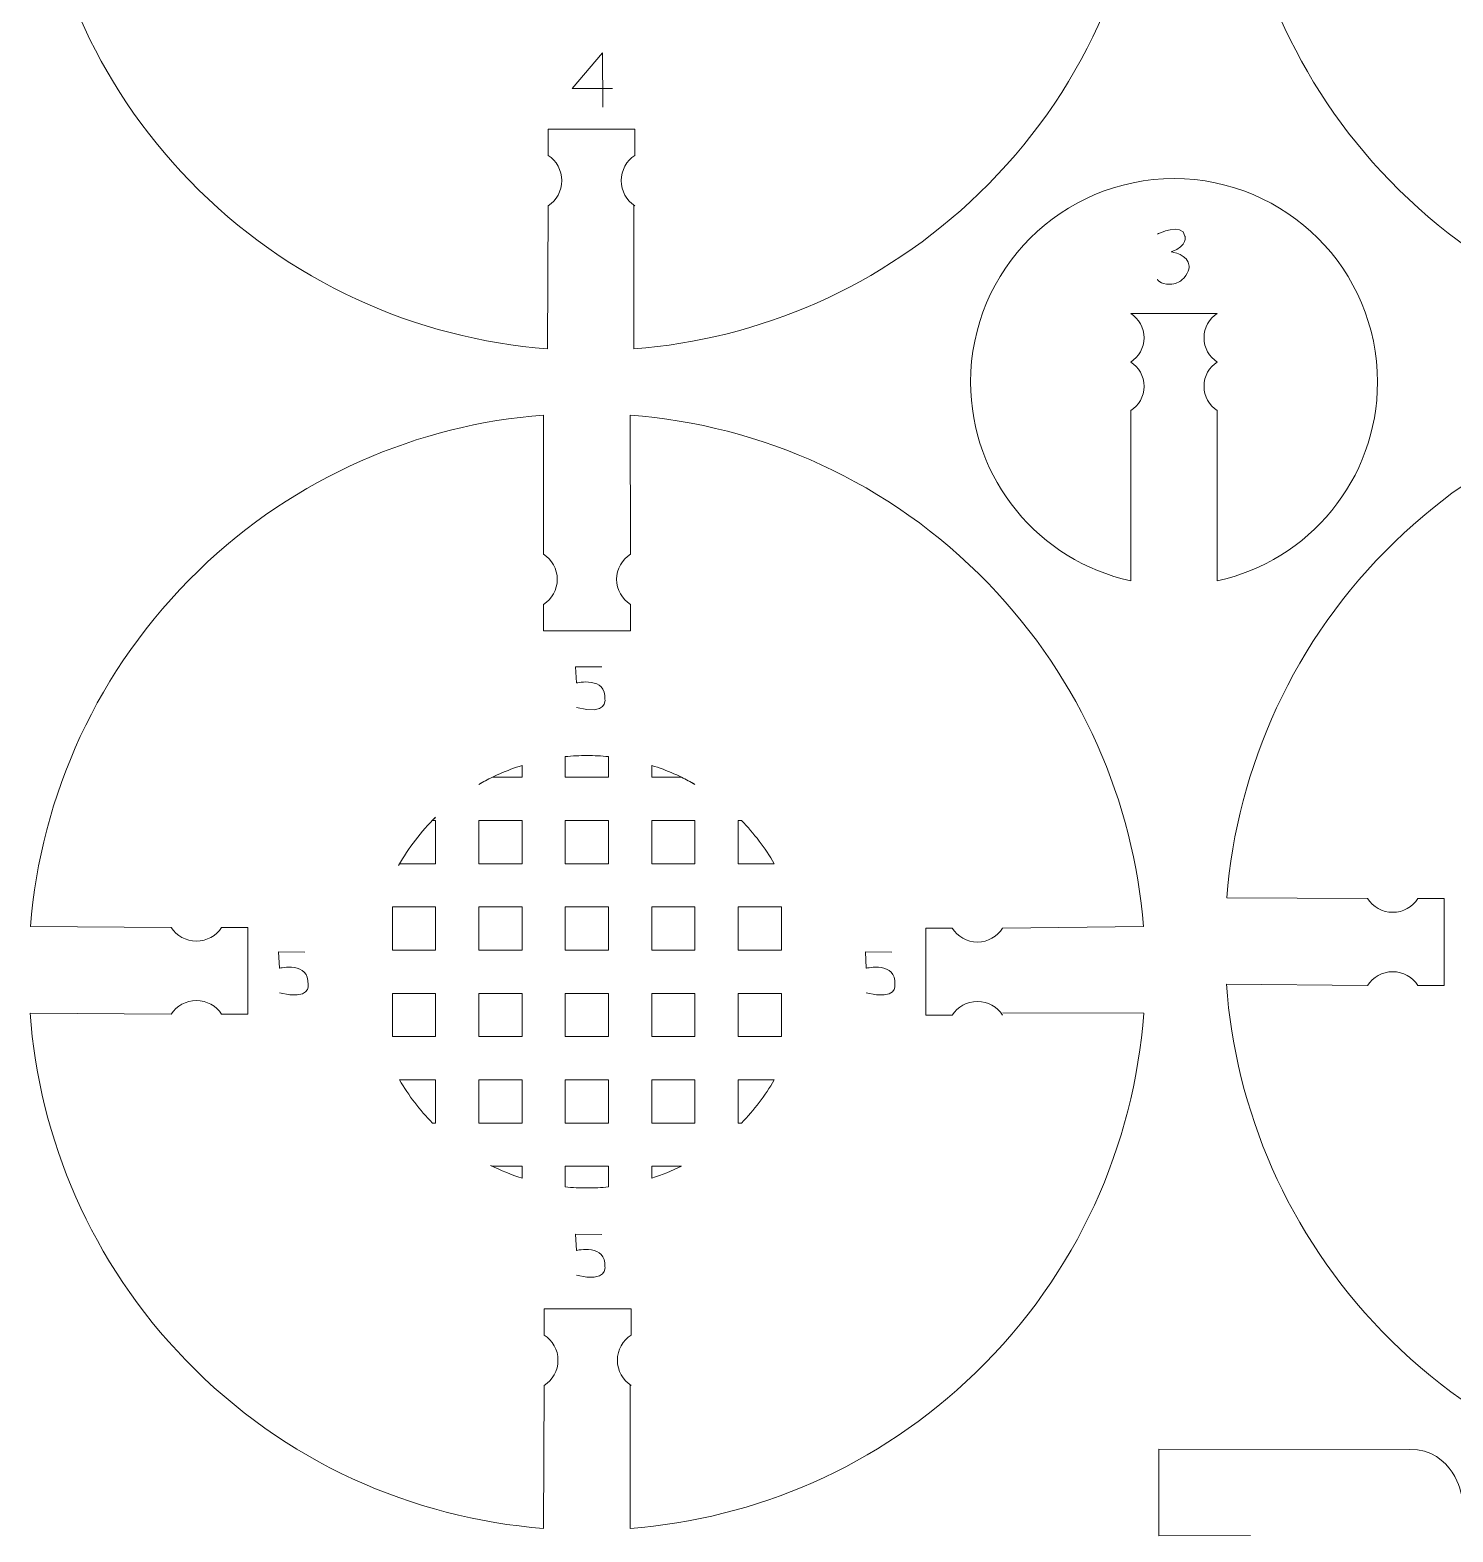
# Model space of a CAD drawing. Header units: centimetres. Extents: x -25 to 25, y -32.5 to 32.5.
# Drawn here: x -13.95 to -9.01, y 0 to 5.21 of the extents above; entities that cross this region are included whole.
import ezdxf

# ---------------------------------------------------------------- set-up
doc = ezdxf.new("R2010")
doc.units = ezdxf.units.CM
doc.header["$MEASUREMENT"] = 0
doc.layers.add('Capa 1', color=7, linetype='Continuous')

msp = doc.modelspace()

# ---------------------------------------------------------------- linework, layer by layer
at = {"layer": 'Capa 1', "color": 250, "lineweight": 9}
for points, knots in [([(-13.44363, 5.8857), (-13.44363, 5.8857), (-13.93334, 5.89003), (-13.93334, 5.89003), (-13.93334, 5.89003), (-13.9012, 5.45328), (-13.72164, 5.02489), (-13.39313, 4.68572), (-13.39313, 4.68572), (-13.05088, 4.33238), (-12.60669, 4.13752), (-12.15199, 4.10237), (-12.15199, 4.10237), (-12.15199, 4.10237), (-12.14999, 4.59843), (-12.14999, 4.59843)], [0, 0, 0, 0, 0.2, 0.2, 0.2, 0.2, 0.4, 0.4, 0.4, 0.4, 0.6, 0.6, 0.6, 0.6, 1, 1, 1, 1]), ([(-11.85226, 4.60085), (-11.85226, 4.60085), (-11.85198, 4.10224), (-11.85198, 4.10224), (-11.85198, 4.10224), (-11.41759, 4.13573), (-10.99191, 4.3152), (-10.6545, 4.642), (-10.6545, 4.642), (-10.29936, 4.98597), (-10.10433, 5.43292), (-10.07061, 5.89003), (-10.07061, 5.89003), (-10.07061, 5.89003), (-10.55948, 5.89031), (-10.55948, 5.89031)], [0, 0, 0, 0, 0.2, 0.2, 0.2, 0.2, 0.4, 0.4, 0.4, 0.4, 0.6, 0.6, 0.6, 0.6, 1, 1, 1, 1]), ([(-9.28085, 5.8857), (-9.28085, 5.8857), (-9.77056, 5.89003), (-9.77056, 5.89003), (-9.77056, 5.89003), (-9.73842, 5.45328), (-9.55886, 5.02489), (-9.23035, 4.68572), (-9.23035, 4.68572), (-8.8881, 4.33238), (-8.44391, 4.13752), (-7.98921, 4.10237), (-7.98921, 4.10237), (-7.98921, 4.10237), (-7.98721, 4.59843), (-7.98721, 4.59843)], [0, 0, 0, 0, 0.2, 0.2, 0.2, 0.2, 0.4, 0.4, 0.4, 0.4, 0.6, 0.6, 0.6, 0.6, 1, 1, 1, 1]), ([(-12.14999, 4.77296), (-12.14999, 4.77296), (-12.1501, 4.86456), (-12.1501, 4.86456), (-12.1501, 4.86456), (-12.1501, 4.86456), (-11.84865, 4.86456), (-11.84865, 4.86456), (-11.84865, 4.86456), (-11.84865, 4.86456), (-11.84865, 4.77294), (-11.84865, 4.77294)], [0, 0, 0, 0, 0.25, 0.25, 0.25, 0.25, 0.5, 0.5, 0.5, 0.5, 1, 1, 1, 1]), ([(-12.14999, 4.59843), (-12.12129, 4.61686), (-12.10227, 4.64905), (-12.10227, 4.68569), (-12.10227, 4.68569), (-12.10227, 4.72232), (-12.12129, 4.75452), (-12.14999, 4.77294)], [0, 0, 0, 0, 0.3333333, 0.3333333, 0.3333333, 0.3333333, 1, 1, 1, 1]), ([(-11.84865, 4.59843), (-11.87735, 4.61686), (-11.89637, 4.64905), (-11.89637, 4.68569), (-11.89637, 4.68569), (-11.89637, 4.72232), (-11.87735, 4.75452), (-11.84865, 4.77294)], [0, 0, 0, 0, 0.3333333, 0.3333333, 0.3333333, 0.3333333, 1, 1, 1, 1]), ([(-9.82897, 3.88818), (-9.82897, 3.88818), (-9.82897, 3.29765), (-9.82897, 3.29765), (-9.82897, 3.29765), (-9.51137, 3.36642), (-9.27341, 3.64898), (-9.27341, 3.98717), (-9.27341, 3.98717), (-9.27341, 4.37685), (-9.5893, 4.69273), (-9.97897, 4.69273), (-9.97897, 4.69273), (-10.36864, 4.69273), (-10.68453, 4.37685), (-10.68453, 3.98717), (-10.68453, 3.98717), (-10.68453, 3.64898), (-10.44657, 3.36641), (-10.12897, 3.29765), (-10.12897, 3.29765), (-10.12897, 3.29765), (-10.12898, 3.88802), (-10.12898, 3.88802)], [0, 0, 0, 0, 0.1428571, 0.1428571, 0.1428571, 0.1428571, 0.2857143, 0.2857143, 0.2857143, 0.2857143, 0.4285714, 0.4285714, 0.4285714, 0.4285714, 0.5714286, 0.5714286, 0.5714286, 0.5714286, 0.7142857, 0.7142857, 0.7142857, 0.7142857, 1, 1, 1, 1]), ([(-8.9816, -0.95503), (-8.9816, -0.95503), (-8.98157, 0.12585), (-8.98157, 0.12585), (-8.98157, 0.12585), (-8.98157, 0.12585), (-9.00809, 0.28517), (-9.16262, 0.28517), (-9.16262, 0.28517), (-9.16262, 0.28517), (-10.03175, 0.28533), (-10.03175, 0.28533), (-10.03175, 0.28533), (-10.03175, 0.28533), (-10.03175, -0.01488), (-10.03175, -0.01488), (-10.03175, -0.01488), (-10.03175, -0.01488), (-9.71323, -0.01349), (-9.71323, -0.01349)], [0, 0, 0, 0, 0.1666667, 0.1666667, 0.1666667, 0.1666667, 0.3333333, 0.3333333, 0.3333333, 0.3333333, 0.5, 0.5, 0.5, 0.5, 0.6666667, 0.6666667, 0.6666667, 0.6666667, 1, 1, 1, 1])]:
    msp.add_open_spline(points, degree=3, knots=knots, dxfattribs=at)
at = {"layer": 'Capa 1', "color": 22, "lineweight": 5}
for points, knots in [([(-11.92702, 5.00526), (-11.92702, 5.00526), (-12.06668, 5.00526), (-12.06668, 5.00526), (-12.06668, 5.00526), (-12.06668, 5.00526), (-11.96163, 5.12887), (-11.96163, 5.12887), (-11.96163, 5.12887), (-11.96163, 5.12887), (-11.96042, 4.94096), (-11.96042, 4.94096)], [0, 0, 0, 0, 0.25, 0.25, 0.25, 0.25, 0.5, 0.5, 0.5, 0.5, 1, 1, 1, 1]), ([(-10.03649, 4.34352), (-10.03649, 4.34352), (-10.02926, 4.32504), (-9.99321, 4.32624), (-9.99321, 4.32624), (-9.9745, 4.32686), (-9.9611, 4.33355), (-9.95138, 4.3412), (-9.95138, 4.3412), (-9.92768, 4.3599), (-9.92646, 4.38894), (-9.92646, 4.38894), (-9.92646, 4.38894), (-9.92768, 4.43065), (-9.9889, 4.43869), (-9.9889, 4.43869), (-9.9889, 4.43869), (-9.92894, 4.46098), (-9.94131, 4.49311), (-9.94131, 4.49311), (-9.94131, 4.49311), (-9.94995, 4.54254), (-10.03649, 4.50055), (-10.03649, 4.50055)], [0, 0, 0, 0, 0.1428571, 0.1428571, 0.1428571, 0.1428571, 0.2857143, 0.2857143, 0.2857143, 0.2857143, 0.4285714, 0.4285714, 0.4285714, 0.4285714, 0.5714286, 0.5714286, 0.5714286, 0.5714286, 0.7142857, 0.7142857, 0.7142857, 0.7142857, 1, 1, 1, 1]), ([(-11.96345, 2.99924), (-11.96345, 2.99924), (-12.05492, 2.99979), (-12.05492, 2.99979), (-12.05492, 2.99979), (-12.05492, 2.99979), (-12.05163, 2.94341), (-12.05163, 2.94341)], [0, 0, 0, 0, 0.3333333, 0.3333333, 0.3333333, 0.3333333, 1, 1, 1, 1]), ([(-12.05163, 2.94341), (-12.05163, 2.94341), (-11.94654, 2.96747), (-11.95272, 2.88624), (-11.95272, 2.88624), (-11.95272, 2.88624), (-11.94161, 2.83055), (-12.05163, 2.85776)], [0, 0, 0, 0, 0.3333333, 0.3333333, 0.3333333, 0.3333333, 1, 1, 1, 1]), ([(-12.99331, 2.00992), (-12.99331, 2.00992), (-13.08478, 2.01047), (-13.08478, 2.01047), (-13.08478, 2.01047), (-13.08478, 2.01047), (-13.08149, 1.95409), (-13.08149, 1.95409)], [0, 0, 0, 0, 0.3333333, 0.3333333, 0.3333333, 0.3333333, 1, 1, 1, 1]), ([(-10.95803, 2.00992), (-10.95803, 2.00992), (-11.0495, 2.01047), (-11.0495, 2.01047), (-11.0495, 2.01047), (-11.0495, 2.01047), (-11.04621, 1.95409), (-11.04621, 1.95409)], [0, 0, 0, 0, 0.3333333, 0.3333333, 0.3333333, 0.3333333, 1, 1, 1, 1]), ([(-13.08149, 1.95409), (-13.08149, 1.95409), (-12.9764, 1.97815), (-12.98258, 1.89692), (-12.98258, 1.89692), (-12.98258, 1.89692), (-12.97147, 1.84123), (-13.08149, 1.86844)], [0, 0, 0, 0, 0.3333333, 0.3333333, 0.3333333, 0.3333333, 1, 1, 1, 1]), ([(-11.04621, 1.95409), (-11.04621, 1.95409), (-10.94112, 1.97815), (-10.9473, 1.89692), (-10.9473, 1.89692), (-10.9473, 1.89692), (-10.93619, 1.84123), (-11.04621, 1.86844)], [0, 0, 0, 0, 0.3333333, 0.3333333, 0.3333333, 0.3333333, 1, 1, 1, 1]), ([(-11.96345, 1.03096), (-11.96345, 1.03096), (-12.05492, 1.03151), (-12.05492, 1.03151), (-12.05492, 1.03151), (-12.05492, 1.03151), (-12.05163, 0.97513), (-12.05163, 0.97513)], [0, 0, 0, 0, 0.3333333, 0.3333333, 0.3333333, 0.3333333, 1, 1, 1, 1]), ([(-12.05163, 0.97513), (-12.05163, 0.97513), (-11.94654, 0.99919), (-11.95272, 0.91796), (-11.95272, 0.91796), (-11.95272, 0.91796), (-11.94161, 0.86227), (-12.05163, 0.88948)], [0, 0, 0, 0, 0.3333333, 0.3333333, 0.3333333, 0.3333333, 1, 1, 1, 1])]:
    msp.add_open_spline(points, degree=3, knots=knots, dxfattribs=at)
at = {"layer": 'Capa 1', "color": 250, "lineweight": 9}
msp.add_open_spline([(-10.12898, 4.2249), (-10.12898, 4.2249), (-9.82897, 4.22506), (-9.82897, 4.22506)], degree=3, dxfattribs=at)
at = {"layer": 'Capa 1', "color": 250, "lineweight": 18}
for points, knots in [([(-10.12898, 4.2249), (-10.10128, 4.20712), (-10.08292, 4.17604), (-10.08292, 4.14068), (-10.08292, 4.14068), (-10.08292, 4.10532), (-10.10128, 4.07424), (-10.12898, 4.05646)], [0, 0, 0, 0, 0.3333333, 0.3333333, 0.3333333, 0.3333333, 1, 1, 1, 1]), ([(-9.82897, 4.22506), (-9.85667, 4.20728), (-9.87503, 4.1762), (-9.87503, 4.14084), (-9.87503, 4.14084), (-9.87503, 4.10548), (-9.85667, 4.0744), (-9.82897, 4.05662)], [0, 0, 0, 0, 0.3333333, 0.3333333, 0.3333333, 0.3333333, 1, 1, 1, 1]), ([(-10.12898, 4.05646), (-10.10128, 4.03868), (-10.08292, 4.0076), (-10.08292, 3.97224), (-10.08292, 3.97224), (-10.08292, 3.93688), (-10.10128, 3.9058), (-10.12898, 3.88802)], [0, 0, 0, 0, 0.3333333, 0.3333333, 0.3333333, 0.3333333, 1, 1, 1, 1]), ([(-9.82897, 4.05662), (-9.85667, 4.03884), (-9.87503, 4.00776), (-9.87503, 3.9724), (-9.87503, 3.9724), (-9.87503, 3.93704), (-9.85667, 3.90596), (-9.82897, 3.88818)], [0, 0, 0, 0, 0.3333333, 0.3333333, 0.3333333, 0.3333333, 1, 1, 1, 1]), ([(-8.01662, 3.4901), (-8.01662, 3.4901), (-8.01608, 3.97264), (-8.01608, 3.97264), (-8.01608, 3.97264), (-8.45044, 3.93916), (-8.87611, 3.75967), (-9.2135, 3.43289), (-9.2135, 3.43289), (-9.56508, 3.09236), (-9.75978, 2.6509), (-9.79633, 2.19858), (-9.79633, 2.19858), (-9.79633, 2.19858), (-9.30772, 2.19558), (-9.30772, 2.19558)], [0, 0, 0, 0, 0.2, 0.2, 0.2, 0.2, 0.4, 0.4, 0.4, 0.4, 0.6, 0.6, 0.6, 0.6, 1, 1, 1, 1]), ([(-12.1658, 3.3901), (-12.1658, 3.3901), (-12.16526, 3.87264), (-12.16526, 3.87264), (-12.16526, 3.87264), (-12.59962, 3.83916), (-13.02529, 3.65967), (-13.36268, 3.33289), (-13.36268, 3.33289), (-13.71426, 2.99236), (-13.90896, 2.5509), (-13.94551, 2.09858), (-13.94551, 2.09858), (-13.94551, 2.09858), (-13.4569, 2.09558), (-13.4569, 2.09558)], [0, 0, 0, 0, 0.2, 0.2, 0.2, 0.2, 0.4, 0.4, 0.4, 0.4, 0.6, 0.6, 0.6, 0.6, 1, 1, 1, 1]), ([(-10.57354, 2.09238), (-10.57354, 2.09238), (-10.0848, 2.09858), (-10.0848, 2.09858), (-10.0848, 2.09858), (-10.11963, 2.53057), (-10.29897, 2.95355), (-10.62404, 3.28917), (-10.62404, 3.28917), (-10.96631, 3.64254), (-11.41053, 3.83739), (-11.86526, 3.87254), (-11.86526, 3.87254), (-11.86526, 3.87254), (-11.86446, 3.3901), (-11.86446, 3.3901)], [0, 0, 0, 0, 0.2, 0.2, 0.2, 0.2, 0.4, 0.4, 0.4, 0.4, 0.6, 0.6, 0.6, 0.6, 1, 1, 1, 1]), ([(-12.1658, 3.21559), (-12.1371, 3.23402), (-12.11808, 3.26621), (-12.11808, 3.30285), (-12.11808, 3.30285), (-12.11808, 3.33948), (-12.1371, 3.37168), (-12.1658, 3.3901)], [0, 0, 0, 0, 0.3333333, 0.3333333, 0.3333333, 0.3333333, 1, 1, 1, 1]), ([(-11.86446, 3.21559), (-11.89316, 3.23402), (-11.91218, 3.26621), (-11.91218, 3.30285), (-11.91218, 3.30285), (-11.91218, 3.33948), (-11.89316, 3.37168), (-11.86446, 3.3901)], [0, 0, 0, 0, 0.3333333, 0.3333333, 0.3333333, 0.3333333, 1, 1, 1, 1]), ([(-12.1658, 3.21558), (-12.1658, 3.21558), (-12.16591, 3.12398), (-12.16591, 3.12398), (-12.16591, 3.12398), (-12.16591, 3.12398), (-11.86446, 3.12398), (-11.86446, 3.12398), (-11.86446, 3.12398), (-11.86446, 3.12398), (-11.86446, 3.2156), (-11.86446, 3.2156)], [0, 0, 0, 0, 0.25, 0.25, 0.25, 0.25, 0.5, 0.5, 0.5, 0.5, 1, 1, 1, 1]), ([(-12.24013, 2.65739), (-12.24013, 2.65739), (-12.24013, 2.6164), (-12.24013, 2.6164), (-12.24013, 2.6164), (-12.24013, 2.6164), (-12.34308, 2.6164), (-12.34308, 2.6164), (-12.34308, 2.6164), (-12.35907, 2.60862), (-12.37474, 2.60028), (-12.39006, 2.59142), (-12.39006, 2.59142), (-12.39006, 2.59142), (-12.39006, 2.59147), (-12.39006, 2.59147), (-12.39006, 2.59147), (-12.34307, 2.61864), (-12.29285, 2.64084), (-12.24013, 2.65739)], [0, 0, 0, 0, 0.1666667, 0.1666667, 0.1666667, 0.1666667, 0.3333333, 0.3333333, 0.3333333, 0.3333333, 0.5, 0.5, 0.5, 0.5, 0.6666667, 0.6666667, 0.6666667, 0.6666667, 1, 1, 1, 1]), ([(-11.94027, 2.68799), (-11.94027, 2.68799), (-11.94027, 2.6164), (-11.94027, 2.6164), (-11.94027, 2.6164), (-11.94027, 2.6164), (-12.0902, 2.6164), (-12.0902, 2.6164), (-12.0902, 2.6164), (-12.0902, 2.6164), (-12.0902, 2.68799), (-12.0902, 2.68799), (-12.0902, 2.68799), (-12.06555, 2.69044), (-12.04055, 2.69171), (-12.01526, 2.69171), (-12.01526, 2.69171), (-11.98995, 2.69171), (-11.96494, 2.69044), (-11.94027, 2.68799)], [0, 0, 0, 0, 0.1666667, 0.1666667, 0.1666667, 0.1666667, 0.3333333, 0.3333333, 0.3333333, 0.3333333, 0.5, 0.5, 0.5, 0.5, 0.6666667, 0.6666667, 0.6666667, 0.6666667, 1, 1, 1, 1]), ([(-11.64041, 2.59144), (-11.64041, 2.59144), (-11.64041, 2.59141), (-11.64041, 2.59141), (-11.64041, 2.59141), (-11.65574, 2.60028), (-11.67141, 2.60861), (-11.6874, 2.6164), (-11.6874, 2.6164), (-11.6874, 2.6164), (-11.79034, 2.6164), (-11.79034, 2.6164), (-11.79034, 2.6164), (-11.79034, 2.6164), (-11.79034, 2.65738), (-11.79034, 2.65738), (-11.79034, 2.65738), (-11.73762, 2.64082), (-11.68741, 2.61861), (-11.64041, 2.59144)], [0, 0, 0, 0, 0.1666667, 0.1666667, 0.1666667, 0.1666667, 0.3333333, 0.3333333, 0.3333333, 0.3333333, 0.5, 0.5, 0.5, 0.5, 0.6666667, 0.6666667, 0.6666667, 0.6666667, 1, 1, 1, 1]), ([(-12.53999, 2.47751), (-12.53999, 2.47751), (-12.53999, 2.47747), (-12.53999, 2.47747), (-12.53999, 2.47747), (-12.54369, 2.47384), (-12.54736, 2.47017), (-12.55099, 2.46647), (-12.55099, 2.46647), (-12.55099, 2.46647), (-12.53999, 2.46647), (-12.53999, 2.46647), (-12.53999, 2.46647), (-12.53999, 2.46647), (-12.53999, 2.31654), (-12.53999, 2.31654), (-12.53999, 2.31654), (-12.53999, 2.31654), (-12.66497, 2.31654), (-12.66497, 2.31654), (-12.66497, 2.31654), (-12.66497, 2.31654), (-12.66876, 2.30991), (-12.66876, 2.30991), (-12.66876, 2.30991), (-12.63383, 2.37174), (-12.59038, 2.42815), (-12.53999, 2.47751)], [0, 0, 0, 0, 0.125, 0.125, 0.125, 0.125, 0.25, 0.25, 0.25, 0.25, 0.375, 0.375, 0.375, 0.375, 0.5, 0.5, 0.5, 0.5, 0.625, 0.625, 0.625, 0.625, 0.75, 0.75, 0.75, 0.75, 1, 1, 1, 1]), ([(-12.24013, 2.46647), (-12.24013, 2.46647), (-12.24013, 2.31654), (-12.24013, 2.31654), (-12.24013, 2.31654), (-12.24013, 2.31654), (-12.39006, 2.31654), (-12.39006, 2.31654), (-12.39006, 2.31654), (-12.39006, 2.31654), (-12.39006, 2.46647), (-12.39006, 2.46647), (-12.39006, 2.46647), (-12.39006, 2.46647), (-12.24013, 2.46647), (-12.24013, 2.46647)], [0, 0, 0, 0, 0.2, 0.2, 0.2, 0.2, 0.4, 0.4, 0.4, 0.4, 0.6, 0.6, 0.6, 0.6, 1, 1, 1, 1]), ([(-11.94027, 2.46647), (-11.94027, 2.46647), (-11.94027, 2.31654), (-11.94027, 2.31654), (-11.94027, 2.31654), (-11.94027, 2.31654), (-12.0902, 2.31654), (-12.0902, 2.31654), (-12.0902, 2.31654), (-12.0902, 2.31654), (-12.0902, 2.46647), (-12.0902, 2.46647), (-12.0902, 2.46647), (-12.0902, 2.46647), (-11.94027, 2.46647), (-11.94027, 2.46647)], [0, 0, 0, 0, 0.2, 0.2, 0.2, 0.2, 0.4, 0.4, 0.4, 0.4, 0.6, 0.6, 0.6, 0.6, 1, 1, 1, 1]), ([(-11.64041, 2.46647), (-11.64041, 2.46647), (-11.64041, 2.31654), (-11.64041, 2.31654), (-11.64041, 2.31654), (-11.64041, 2.31654), (-11.79034, 2.31654), (-11.79034, 2.31654), (-11.79034, 2.31654), (-11.79034, 2.31654), (-11.79034, 2.46647), (-11.79034, 2.46647), (-11.79034, 2.46647), (-11.79034, 2.46647), (-11.64041, 2.46647), (-11.64041, 2.46647)], [0, 0, 0, 0, 0.2, 0.2, 0.2, 0.2, 0.4, 0.4, 0.4, 0.4, 0.6, 0.6, 0.6, 0.6, 1, 1, 1, 1]), ([(-11.49048, 2.31654), (-11.49048, 2.31654), (-11.49048, 2.46647), (-11.49048, 2.46647), (-11.49048, 2.46647), (-11.49048, 2.46647), (-11.47949, 2.46647), (-11.47949, 2.46647), (-11.47949, 2.46647), (-11.43554, 2.4216), (-11.39719, 2.37126), (-11.36554, 2.31654), (-11.36554, 2.31654), (-11.36554, 2.31654), (-11.49048, 2.31654), (-11.49048, 2.31654)], [0, 0, 0, 0, 0.2, 0.2, 0.2, 0.2, 0.4, 0.4, 0.4, 0.4, 0.6, 0.6, 0.6, 0.6, 1, 1, 1, 1]), ([(-9.13321, 2.19558), (-9.15164, 2.16688), (-9.18383, 2.14786), (-9.22047, 2.14786), (-9.22047, 2.14786), (-9.2571, 2.14786), (-9.2893, 2.16688), (-9.30772, 2.19558)], [0, 0, 0, 0, 0.3333333, 0.3333333, 0.3333333, 0.3333333, 1, 1, 1, 1]), ([(-9.13321, 2.19558), (-9.13321, 2.19558), (-9.04161, 2.19569), (-9.04161, 2.19569), (-9.04161, 2.19569), (-9.04161, 2.19569), (-9.04161, 1.89424), (-9.04161, 1.89424), (-9.04161, 1.89424), (-9.04161, 1.89424), (-9.13323, 1.89424), (-9.13323, 1.89424)], [0, 0, 0, 0, 0.25, 0.25, 0.25, 0.25, 0.5, 0.5, 0.5, 0.5, 1, 1, 1, 1]), ([(-12.53999, 2.16661), (-12.53999, 2.16661), (-12.53999, 2.01668), (-12.53999, 2.01668), (-12.53999, 2.01668), (-12.53999, 2.01668), (-12.68992, 2.01668), (-12.68992, 2.01668), (-12.68992, 2.01668), (-12.68992, 2.01668), (-12.68992, 2.16661), (-12.68992, 2.16661), (-12.68992, 2.16661), (-12.68992, 2.16661), (-12.53999, 2.16661), (-12.53999, 2.16661)], [0, 0, 0, 0, 0.2, 0.2, 0.2, 0.2, 0.4, 0.4, 0.4, 0.4, 0.6, 0.6, 0.6, 0.6, 1, 1, 1, 1]), ([(-12.24013, 2.16661), (-12.24013, 2.16661), (-12.24013, 2.01668), (-12.24013, 2.01668), (-12.24013, 2.01668), (-12.24013, 2.01668), (-12.39006, 2.01668), (-12.39006, 2.01668), (-12.39006, 2.01668), (-12.39006, 2.01668), (-12.39006, 2.16661), (-12.39006, 2.16661), (-12.39006, 2.16661), (-12.39006, 2.16661), (-12.24013, 2.16661), (-12.24013, 2.16661)], [0, 0, 0, 0, 0.2, 0.2, 0.2, 0.2, 0.4, 0.4, 0.4, 0.4, 0.6, 0.6, 0.6, 0.6, 1, 1, 1, 1]), ([(-11.94027, 2.16661), (-11.94027, 2.16661), (-11.94027, 2.01668), (-11.94027, 2.01668), (-11.94027, 2.01668), (-11.94027, 2.01668), (-12.0902, 2.01668), (-12.0902, 2.01668), (-12.0902, 2.01668), (-12.0902, 2.01668), (-12.0902, 2.16661), (-12.0902, 2.16661), (-12.0902, 2.16661), (-12.0902, 2.16661), (-11.94027, 2.16661), (-11.94027, 2.16661)], [0, 0, 0, 0, 0.2, 0.2, 0.2, 0.2, 0.4, 0.4, 0.4, 0.4, 0.6, 0.6, 0.6, 0.6, 1, 1, 1, 1]), ([(-11.64041, 2.16661), (-11.64041, 2.16661), (-11.64041, 2.01668), (-11.64041, 2.01668), (-11.64041, 2.01668), (-11.64041, 2.01668), (-11.79034, 2.01668), (-11.79034, 2.01668), (-11.79034, 2.01668), (-11.79034, 2.01668), (-11.79034, 2.16661), (-11.79034, 2.16661), (-11.79034, 2.16661), (-11.79034, 2.16661), (-11.64041, 2.16661), (-11.64041, 2.16661)], [0, 0, 0, 0, 0.2, 0.2, 0.2, 0.2, 0.4, 0.4, 0.4, 0.4, 0.6, 0.6, 0.6, 0.6, 1, 1, 1, 1]), ([(-11.34055, 2.16661), (-11.34055, 2.16661), (-11.34055, 2.01668), (-11.34055, 2.01668), (-11.34055, 2.01668), (-11.34055, 2.01668), (-11.49048, 2.01668), (-11.49048, 2.01668), (-11.49048, 2.01668), (-11.49048, 2.01668), (-11.49048, 2.16661), (-11.49048, 2.16661), (-11.49048, 2.16661), (-11.49048, 2.16661), (-11.34055, 2.16661), (-11.34055, 2.16661)], [0, 0, 0, 0, 0.2, 0.2, 0.2, 0.2, 0.4, 0.4, 0.4, 0.4, 0.6, 0.6, 0.6, 0.6, 1, 1, 1, 1]), ([(-13.28239, 2.09558), (-13.30082, 2.06688), (-13.33301, 2.04786), (-13.36965, 2.04786), (-13.36965, 2.04786), (-13.40628, 2.04786), (-13.43848, 2.06688), (-13.4569, 2.09558)], [0, 0, 0, 0, 0.3333333, 0.3333333, 0.3333333, 0.3333333, 1, 1, 1, 1]), ([(-13.28239, 2.09558), (-13.28239, 2.09558), (-13.19079, 2.09569), (-13.19079, 2.09569), (-13.19079, 2.09569), (-13.19079, 2.09569), (-13.19079, 1.79424), (-13.19079, 1.79424), (-13.19079, 1.79424), (-13.19079, 1.79424), (-13.28241, 1.79424), (-13.28241, 1.79424)], [0, 0, 0, 0, 0.25, 0.25, 0.25, 0.25, 0.5, 0.5, 0.5, 0.5, 1, 1, 1, 1]), ([(-10.74805, 2.09238), (-10.74805, 2.09238), (-10.83965, 2.09249), (-10.83965, 2.09249), (-10.83965, 2.09249), (-10.83965, 2.09249), (-10.83965, 1.79104), (-10.83965, 1.79104), (-10.83965, 1.79104), (-10.83965, 1.79104), (-10.74803, 1.79104), (-10.74803, 1.79104)], [0, 0, 0, 0, 0.25, 0.25, 0.25, 0.25, 0.5, 0.5, 0.5, 0.5, 1, 1, 1, 1]), ([(-10.57354, 2.09238), (-10.59197, 2.06368), (-10.62416, 2.04466), (-10.6608, 2.04466), (-10.6608, 2.04466), (-10.69743, 2.04466), (-10.72963, 2.06368), (-10.74805, 2.09238)], [0, 0, 0, 0, 0.3333333, 0.3333333, 0.3333333, 0.3333333, 1, 1, 1, 1]), ([(-9.13321, 1.89424), (-9.15164, 1.92294), (-9.18383, 1.94196), (-9.22047, 1.94196), (-9.22047, 1.94196), (-9.2571, 1.94196), (-9.2893, 1.92294), (-9.30772, 1.89424)], [0, 0, 0, 0, 0.3333333, 0.3333333, 0.3333333, 0.3333333, 1, 1, 1, 1]), ([(-9.30772, 1.89424), (-9.30772, 1.89424), (-9.79743, 1.89857), (-9.79743, 1.89857), (-9.79743, 1.89857), (-9.76529, 1.46182), (-9.58573, 1.03343), (-9.25722, 0.69426), (-9.25722, 0.69426), (-8.91497, 0.34092), (-8.47078, 0.14606), (-8.01608, 0.11091), (-8.01608, 0.11091), (-8.01608, 0.11091), (-8.01408, 0.60697), (-8.01408, 0.60697)], [0, 0, 0, 0, 0.2, 0.2, 0.2, 0.2, 0.4, 0.4, 0.4, 0.4, 0.6, 0.6, 0.6, 0.6, 1, 1, 1, 1]), ([(-13.28239, 1.79424), (-13.30082, 1.82294), (-13.33301, 1.84196), (-13.36965, 1.84196), (-13.36965, 1.84196), (-13.40628, 1.84196), (-13.43848, 1.82294), (-13.4569, 1.79424)], [0, 0, 0, 0, 0.3333333, 0.3333333, 0.3333333, 0.3333333, 1, 1, 1, 1]), ([(-12.53999, 1.86675), (-12.53999, 1.86675), (-12.53999, 1.71682), (-12.53999, 1.71682), (-12.53999, 1.71682), (-12.53999, 1.71682), (-12.68992, 1.71682), (-12.68992, 1.71682), (-12.68992, 1.71682), (-12.68992, 1.71682), (-12.68992, 1.86675), (-12.68992, 1.86675), (-12.68992, 1.86675), (-12.68992, 1.86675), (-12.53999, 1.86675), (-12.53999, 1.86675)], [0, 0, 0, 0, 0.2, 0.2, 0.2, 0.2, 0.4, 0.4, 0.4, 0.4, 0.6, 0.6, 0.6, 0.6, 1, 1, 1, 1]), ([(-12.24013, 1.86675), (-12.24013, 1.86675), (-12.24013, 1.71682), (-12.24013, 1.71682), (-12.24013, 1.71682), (-12.24013, 1.71682), (-12.39006, 1.71682), (-12.39006, 1.71682), (-12.39006, 1.71682), (-12.39006, 1.71682), (-12.39006, 1.86675), (-12.39006, 1.86675), (-12.39006, 1.86675), (-12.39006, 1.86675), (-12.24013, 1.86675), (-12.24013, 1.86675)], [0, 0, 0, 0, 0.2, 0.2, 0.2, 0.2, 0.4, 0.4, 0.4, 0.4, 0.6, 0.6, 0.6, 0.6, 1, 1, 1, 1]), ([(-11.94027, 1.86675), (-11.94027, 1.86675), (-11.94027, 1.71682), (-11.94027, 1.71682), (-11.94027, 1.71682), (-11.94027, 1.71682), (-12.0902, 1.71682), (-12.0902, 1.71682), (-12.0902, 1.71682), (-12.0902, 1.71682), (-12.0902, 1.86675), (-12.0902, 1.86675), (-12.0902, 1.86675), (-12.0902, 1.86675), (-11.94027, 1.86675), (-11.94027, 1.86675)], [0, 0, 0, 0, 0.2, 0.2, 0.2, 0.2, 0.4, 0.4, 0.4, 0.4, 0.6, 0.6, 0.6, 0.6, 1, 1, 1, 1]), ([(-11.64041, 1.86675), (-11.64041, 1.86675), (-11.64041, 1.71682), (-11.64041, 1.71682), (-11.64041, 1.71682), (-11.64041, 1.71682), (-11.79034, 1.71682), (-11.79034, 1.71682), (-11.79034, 1.71682), (-11.79034, 1.71682), (-11.79034, 1.86675), (-11.79034, 1.86675), (-11.79034, 1.86675), (-11.79034, 1.86675), (-11.64041, 1.86675), (-11.64041, 1.86675)], [0, 0, 0, 0, 0.2, 0.2, 0.2, 0.2, 0.4, 0.4, 0.4, 0.4, 0.6, 0.6, 0.6, 0.6, 1, 1, 1, 1]), ([(-11.34055, 1.86675), (-11.34055, 1.86675), (-11.34055, 1.71682), (-11.34055, 1.71682), (-11.34055, 1.71682), (-11.34055, 1.71682), (-11.49048, 1.71682), (-11.49048, 1.71682), (-11.49048, 1.71682), (-11.49048, 1.71682), (-11.49048, 1.86675), (-11.49048, 1.86675), (-11.49048, 1.86675), (-11.49048, 1.86675), (-11.34055, 1.86675), (-11.34055, 1.86675)], [0, 0, 0, 0, 0.2, 0.2, 0.2, 0.2, 0.4, 0.4, 0.4, 0.4, 0.6, 0.6, 0.6, 0.6, 1, 1, 1, 1]), ([(-10.57354, 1.79104), (-10.59197, 1.81974), (-10.62416, 1.83876), (-10.6608, 1.83876), (-10.6608, 1.83876), (-10.69743, 1.83876), (-10.72963, 1.81974), (-10.74805, 1.79104)], [0, 0, 0, 0, 0.3333333, 0.3333333, 0.3333333, 0.3333333, 1, 1, 1, 1]), ([(-13.4569, 1.79424), (-13.4569, 1.79424), (-13.94661, 1.79857), (-13.94661, 1.79857), (-13.94661, 1.79857), (-13.91447, 1.36182), (-13.73491, 0.93343), (-13.4064, 0.59426), (-13.4064, 0.59426), (-13.06415, 0.24092), (-12.61996, 0.04606), (-12.16526, 0.01091), (-12.16526, 0.01091), (-12.16526, 0.01091), (-12.16326, 0.50697), (-12.16326, 0.50697)], [0, 0, 0, 0, 0.2, 0.2, 0.2, 0.2, 0.4, 0.4, 0.4, 0.4, 0.6, 0.6, 0.6, 0.6, 1, 1, 1, 1]), ([(-11.86553, 0.50939), (-11.86553, 0.50939), (-11.86525, 0.01078), (-11.86525, 0.01078), (-11.86525, 0.01078), (-11.43086, 0.04427), (-11.00518, 0.22374), (-10.66777, 0.55054), (-10.66777, 0.55054), (-10.31263, 0.89451), (-10.1176, 1.34146), (-10.08388, 1.79857), (-10.08388, 1.79857), (-10.08388, 1.79857), (-10.57275, 1.79885), (-10.57275, 1.79885)], [0, 0, 0, 0, 0.2, 0.2, 0.2, 0.2, 0.4, 0.4, 0.4, 0.4, 0.6, 0.6, 0.6, 0.6, 1, 1, 1, 1]), ([(-12.53999, 1.56689), (-12.53999, 1.56689), (-12.53999, 1.41696), (-12.53999, 1.41696), (-12.53999, 1.41696), (-12.53999, 1.41696), (-12.55104, 1.41696), (-12.55104, 1.41696), (-12.55104, 1.41696), (-12.59499, 1.46182), (-12.63335, 1.51217), (-12.66499, 1.56689), (-12.66499, 1.56689), (-12.66499, 1.56689), (-12.53999, 1.56689), (-12.53999, 1.56689)], [0, 0, 0, 0, 0.2, 0.2, 0.2, 0.2, 0.4, 0.4, 0.4, 0.4, 0.6, 0.6, 0.6, 0.6, 1, 1, 1, 1]), ([(-12.24013, 1.56689), (-12.24013, 1.56689), (-12.24013, 1.41696), (-12.24013, 1.41696), (-12.24013, 1.41696), (-12.24013, 1.41696), (-12.39006, 1.41696), (-12.39006, 1.41696), (-12.39006, 1.41696), (-12.39006, 1.41696), (-12.39006, 1.56689), (-12.39006, 1.56689), (-12.39006, 1.56689), (-12.39006, 1.56689), (-12.24013, 1.56689), (-12.24013, 1.56689)], [0, 0, 0, 0, 0.2, 0.2, 0.2, 0.2, 0.4, 0.4, 0.4, 0.4, 0.6, 0.6, 0.6, 0.6, 1, 1, 1, 1]), ([(-11.94027, 1.56689), (-11.94027, 1.56689), (-11.94027, 1.41696), (-11.94027, 1.41696), (-11.94027, 1.41696), (-11.94027, 1.41696), (-12.0902, 1.41696), (-12.0902, 1.41696), (-12.0902, 1.41696), (-12.0902, 1.41696), (-12.0902, 1.56689), (-12.0902, 1.56689), (-12.0902, 1.56689), (-12.0902, 1.56689), (-11.94027, 1.56689), (-11.94027, 1.56689)], [0, 0, 0, 0, 0.2, 0.2, 0.2, 0.2, 0.4, 0.4, 0.4, 0.4, 0.6, 0.6, 0.6, 0.6, 1, 1, 1, 1]), ([(-11.64041, 1.56689), (-11.64041, 1.56689), (-11.64041, 1.41696), (-11.64041, 1.41696), (-11.64041, 1.41696), (-11.64041, 1.41696), (-11.79034, 1.41696), (-11.79034, 1.41696), (-11.79034, 1.41696), (-11.79034, 1.41696), (-11.79034, 1.56689), (-11.79034, 1.56689), (-11.79034, 1.56689), (-11.79034, 1.56689), (-11.64041, 1.56689), (-11.64041, 1.56689)], [0, 0, 0, 0, 0.2, 0.2, 0.2, 0.2, 0.4, 0.4, 0.4, 0.4, 0.6, 0.6, 0.6, 0.6, 1, 1, 1, 1]), ([(-11.36553, 1.56689), (-11.39718, 1.51217), (-11.43554, 1.46183), (-11.47948, 1.41696), (-11.47948, 1.41696), (-11.47948, 1.41696), (-11.49048, 1.41696), (-11.49048, 1.41696), (-11.49048, 1.41696), (-11.49048, 1.41696), (-11.49048, 1.56689), (-11.49048, 1.56689), (-11.49048, 1.56689), (-11.49048, 1.56689), (-11.36553, 1.56689), (-11.36553, 1.56689)], [0, 0, 0, 0, 0.2, 0.2, 0.2, 0.2, 0.4, 0.4, 0.4, 0.4, 0.6, 0.6, 0.6, 0.6, 1, 1, 1, 1]), ([(-12.24013, 1.26703), (-12.24013, 1.26703), (-12.24013, 1.22603), (-12.24013, 1.22603), (-12.24013, 1.22603), (-12.27802, 1.23793), (-12.31462, 1.25274), (-12.34966, 1.27022), (-12.34966, 1.27022), (-12.34966, 1.27022), (-12.34318, 1.26703), (-12.34318, 1.26703), (-12.34318, 1.26703), (-12.34318, 1.26703), (-12.24013, 1.26703), (-12.24013, 1.26703)], [0, 0, 0, 0, 0.2, 0.2, 0.2, 0.2, 0.4, 0.4, 0.4, 0.4, 0.6, 0.6, 0.6, 0.6, 1, 1, 1, 1]), ([(-11.94027, 1.26703), (-11.94027, 1.26703), (-11.94027, 1.19543), (-11.94027, 1.19543), (-11.94027, 1.19543), (-11.96494, 1.19298), (-11.98995, 1.19171), (-12.01526, 1.19171), (-12.01526, 1.19171), (-12.04055, 1.19171), (-12.06555, 1.19298), (-12.0902, 1.19543), (-12.0902, 1.19543), (-12.0902, 1.19543), (-12.0902, 1.26703), (-12.0902, 1.26703), (-12.0902, 1.26703), (-12.0902, 1.26703), (-11.94027, 1.26703), (-11.94027, 1.26703)], [0, 0, 0, 0, 0.1666667, 0.1666667, 0.1666667, 0.1666667, 0.3333333, 0.3333333, 0.3333333, 0.3333333, 0.5, 0.5, 0.5, 0.5, 0.6666667, 0.6666667, 0.6666667, 0.6666667, 1, 1, 1, 1]), ([(-11.68734, 1.26703), (-11.7204, 1.25094), (-11.75479, 1.23719), (-11.79034, 1.22604), (-11.79034, 1.22604), (-11.79034, 1.22604), (-11.79034, 1.26703), (-11.79034, 1.26703), (-11.79034, 1.26703), (-11.79034, 1.26703), (-11.68734, 1.26703), (-11.68734, 1.26703)], [0, 0, 0, 0, 0.25, 0.25, 0.25, 0.25, 0.5, 0.5, 0.5, 0.5, 1, 1, 1, 1]), ([(-12.16326, 0.6815), (-12.16326, 0.6815), (-12.16337, 0.7731), (-12.16337, 0.7731), (-12.16337, 0.7731), (-12.16337, 0.7731), (-11.86192, 0.7731), (-11.86192, 0.7731), (-11.86192, 0.7731), (-11.86192, 0.7731), (-11.86192, 0.68148), (-11.86192, 0.68148)], [0, 0, 0, 0, 0.25, 0.25, 0.25, 0.25, 0.5, 0.5, 0.5, 0.5, 1, 1, 1, 1]), ([(-12.16326, 0.50697), (-12.13456, 0.5254), (-12.11554, 0.55759), (-12.11554, 0.59423), (-12.11554, 0.59423), (-12.11554, 0.63086), (-12.13456, 0.66306), (-12.16326, 0.68148)], [0, 0, 0, 0, 0.3333333, 0.3333333, 0.3333333, 0.3333333, 1, 1, 1, 1]), ([(-11.86192, 0.50697), (-11.89062, 0.5254), (-11.90964, 0.55759), (-11.90964, 0.59423), (-11.90964, 0.59423), (-11.90964, 0.63086), (-11.89062, 0.66306), (-11.86192, 0.68148)], [0, 0, 0, 0, 0.3333333, 0.3333333, 0.3333333, 0.3333333, 1, 1, 1, 1])]:
    msp.add_open_spline(points, degree=3, knots=knots, dxfattribs=at)

doc.saveas('drawing.dxf')
